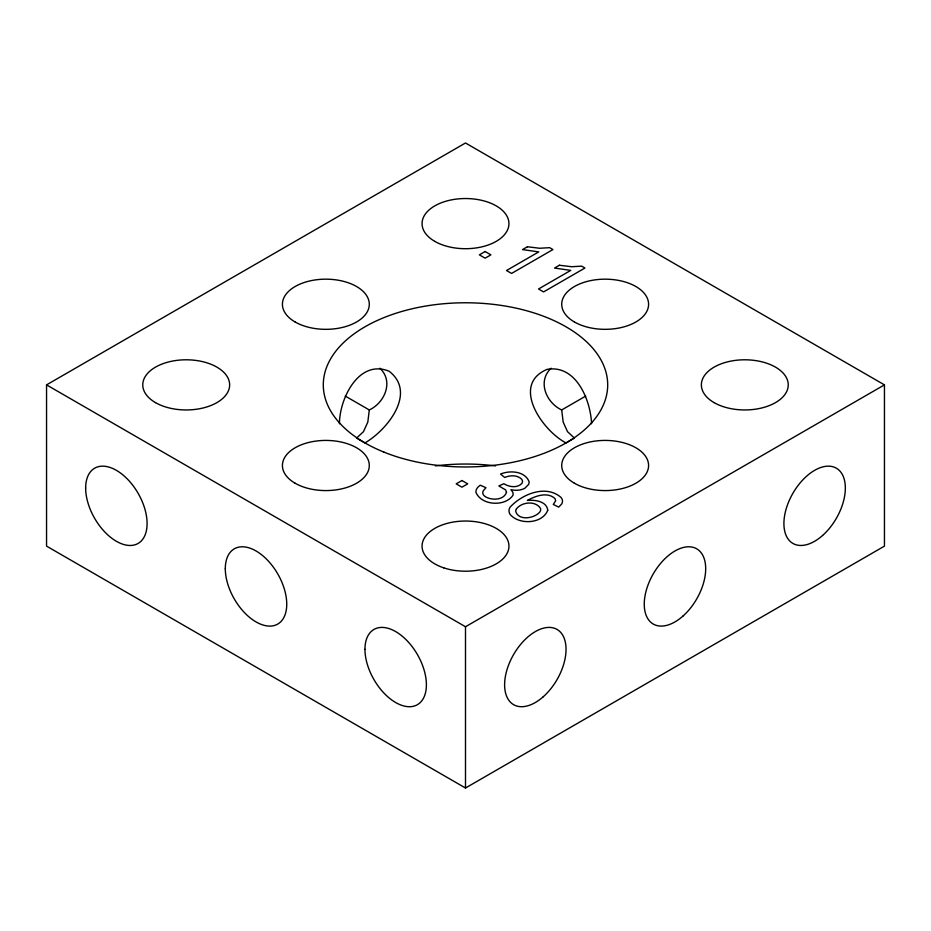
<?xml version="1.0" encoding="UTF-8"?>
<svg xmlns="http://www.w3.org/2000/svg" width="931" height="931" viewBox="0 0 931 931"><rect width="100%" height="100%" fill="white"/><g stroke="black" fill="none" stroke-linecap="round" stroke-linejoin="round"><path stroke-width="1.4" d="M339.443 423.745C339.454 398.701 358.842 358.714 389.146 371.248C417.146 392.929 387.121 430.064 364.952 442.923L356.573 438.082L363.474 431.681L367.815 422.092L369.304 409.954C384.806 402.762 393.941 381.245 379.836 368.21M551.164 368.21C537.059 381.245 546.194 402.762 561.696 409.954L563.185 422.092L567.526 431.681L574.427 438.082L566.048 442.923C542.54 430.844 510.397 384.817 547.056 369.386C575.975 364.277 590.65 400.016 591.557 423.745M46.55 384.875L465.5 142.99L884.45 384.875L884.45 546.125L465.5 788.01L46.55 546.125L46.55 384.875L465.5 626.749L884.45 384.875M561.696 409.954L585.75 396.071M345.25 396.071L369.304 409.954M465.5 626.749L465.5 788.01M435.394 465.896A142.199 82.091 0 0 1 495.606 465.896M506.499 492.348C503.846 500.18 492.313 500.471 485.947 497.049A10.334 5.97 0 0 1 483.445 490.532L485.97 487.716L480.233 485.191L478.231 486.855A17.177 9.915 0 0 0 475.95 492.383C481.502 505.742 505.463 506.976 513.132 495.013L512.9 492.336L510.944 489.706L514.936 490.265A12.312 7.111 0 0 0 524.968 488.17L528.773 484.236L529.18 481.886C525.072 471.016 510.002 470.132 500.552 474.042L504.707 477.475C510.176 475.124 517.357 474.822 521.826 479.325L522.605 481.362L521.954 483.364C517.217 488.391 509.141 487.029 503.846 483.724L498.841 485.959L505.603 489.881L506.499 492.348M547.754 510.165C542.529 524.002 519.289 525.165 510.141 514.471A18.48 10.672 0 0 1 510.002 507.255C521.942 494.198 545.764 484.213 560.997 497.398A14.756 8.519 0 0 1 561.73 503.927L558.693 507.116L553.27 504.439L555.679 500.843L555.016 498.585C547.3 491.452 535.325 496.037 527.388 500.436C534.697 499.679 546.637 501.157 547.754 510.165M516.391 508.978L515.611 510.956C518.183 521.057 533.672 518.602 539.456 512.434A11.3 6.517 0 0 0 540.527 508.454C535.511 500.413 521.732 501.867 516.391 508.978M485.132 251.521L479.372 254.85L485.132 258.166L490.893 254.85L485.132 251.521M527.423 246.762L522.535 249.589L538.746 251.905L506.511 270.514L511.573 273.435L552.933 249.555L549.674 247.669L539.677 248.263L527.423 246.762M559.426 265.242L554.539 268.07L570.75 270.386L538.525 288.994L543.576 291.915L584.936 268.035L581.677 266.15L571.681 266.731L559.426 265.242M461.951 480.536L456.19 483.852L461.951 487.181L467.711 483.852L461.951 480.536M574.427 483.236A43.454 25.09 0 0 0 647.115 471.994A43.454 25.09 0 0 0 593.908 441.271A43.454 25.09 0 0 0 574.427 483.236M574.427 321.986A43.454 25.09 0 0 0 647.115 310.745A43.454 25.09 0 0 0 593.908 280.022A43.454 25.09 0 0 0 574.427 321.986M714.077 402.611A43.454 25.09 0 0 0 786.765 391.369A43.454 25.09 0 0 0 733.558 360.646A43.454 25.09 0 0 0 714.077 402.611M295.127 483.236A43.454 25.09 0 0 0 367.815 471.994A43.454 25.09 0 0 0 314.608 441.271A43.454 25.09 0 0 0 295.127 483.236M383.944 452.117A142.199 82.091 0 0 0 607.152 392.032A142.199 82.091 0 0 0 405.404 310.465A142.199 82.091 0 0 0 383.944 452.117M443.773 567.852A43.454 25.09 0 0 0 508.954 546.125A43.454 25.09 0 0 0 443.773 524.397A43.454 25.09 0 0 0 443.773 567.852M155.477 402.611A43.454 25.09 0 0 0 228.165 391.369A43.454 25.09 0 0 0 174.958 360.646A43.454 25.09 0 0 0 155.477 402.611M434.777 241.362A43.454 25.09 0 0 0 507.465 230.108A43.454 25.09 0 0 0 454.258 199.385A43.454 25.09 0 0 0 434.777 241.362M295.127 321.986A43.454 25.09 0 0 0 367.815 310.745A43.454 25.09 0 0 0 314.608 280.022A43.454 25.09 0 0 0 295.127 321.986M225.302 568.701A43.454 25.09 60 0 0 271.387 626.028A43.454 25.09 60 0 0 271.387 564.582A43.454 25.09 60 0 0 225.302 568.701M822.573 535.488A43.454 25.09 -60 0 0 836.352 468.188A43.454 25.09 -60 0 0 784.949 513.761A43.454 25.09 -60 0 0 822.573 535.488M543.273 696.737A43.454 25.09 -60 0 0 557.052 629.437A43.454 25.09 -60 0 0 505.649 675.022A43.454 25.09 -60 0 0 543.273 696.737M364.952 649.326A43.454 25.09 60 0 0 411.036 706.652A43.454 25.09 60 0 0 411.036 645.206A43.454 25.09 60 0 0 364.952 649.326M682.923 616.113A43.454 25.09 -60 0 0 696.702 548.813A43.454 25.09 -60 0 0 645.299 594.385A43.454 25.09 -60 0 0 682.923 616.113M85.652 488.077A43.454 25.09 60 0 0 131.737 545.403A43.454 25.09 60 0 0 131.737 483.957A43.454 25.09 60 0 0 85.652 488.077"/></g></svg>
